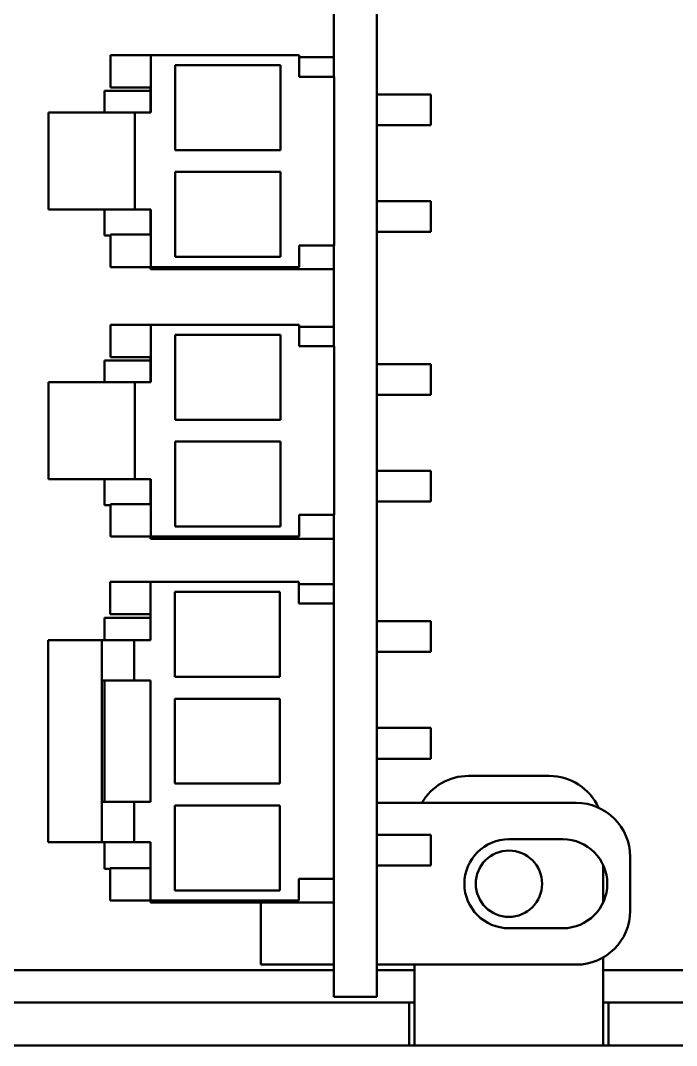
# Model space of a CAD drawing. Header units: millimetres. Extents: x 3137 to 5094, y 789 to 1822.
# Drawn here: x 3431.72 to 3456.06, y 1520.21 to 1558.24 of the extents above; entities that cross this region are included whole.
import ezdxf

# ---------------------------------------------------------------- set-up
doc = ezdxf.new("R2010")
doc.units = ezdxf.units.MM
doc.header["$LTSCALE"] = 1.8
doc.layers.add('외형선(ISO)', color=7, linetype='Continuous', lineweight=50)

msp = doc.modelspace()

# ---------------------------------------------------------------- linework, layer by layer
at = {"layer": '외형선(ISO)'}
for p, q in [((3443.342, 1556.151), (3443.342, 1612.011)), ((3444.942, 1612.011), (3444.942, 1522.011)), ((3435.062, 1556.951), (3436.562, 1556.951)), ((3435.062, 1555.751), (3435.062, 1556.951)), ((3442.062, 1556.951), (3436.562, 1556.951)), ((3436.562, 1554.821), (3436.562, 1556.951)), ((3442.062, 1556.151), (3442.062, 1556.951)), ((3442.062, 1556.871), (3443.342, 1556.871)), ((3437.462, 1556.576), (3437.462, 1553.426)), ((3441.362, 1556.576), (3437.462, 1556.576)), ((3441.362, 1553.426), (3441.362, 1556.576)), ((3443.362, 1556.151), (3442.062, 1556.151)), ((3443.362, 1556.151), (3443.362, 1549.891)), ((3434.842, 1555.621), (3436.542, 1555.621)), ((3434.842, 1554.821), (3434.842, 1555.621)), ((3435.062, 1555.751), (3436.562, 1555.751)), ((3436.542, 1555.621), (3436.542, 1555.751)), ((3436.542, 1554.821), (3436.542, 1555.621)), ((3444.942, 1555.491), (3446.942, 1555.491)), ((3446.942, 1554.351), (3446.942, 1555.491)), ((3435.962, 1554.821), (3432.762, 1554.821)), ((3432.762, 1551.221), (3432.762, 1554.821)), ((3436.562, 1554.821), (3435.962, 1554.821)), ((3435.962, 1551.221), (3435.962, 1554.821)), ((3444.942, 1554.351), (3446.942, 1554.351)), ((3437.462, 1553.426), (3441.362, 1553.426)), ((3441.362, 1552.616), (3437.462, 1552.616)), ((3437.462, 1552.616), (3437.462, 1549.466)), ((3441.362, 1549.466), (3441.362, 1552.616)), ((3444.942, 1551.531), (3446.942, 1551.531)), ((3446.942, 1550.391), (3446.942, 1551.531)), ((3435.962, 1551.221), (3432.762, 1551.221)), ((3434.842, 1550.261), (3434.842, 1551.221)), ((3436.562, 1551.221), (3435.962, 1551.221)), ((3436.542, 1550.291), (3436.542, 1551.221)), ((3436.562, 1549.091), (3436.562, 1551.221)), ((3435.062, 1549.091), (3435.062, 1550.291)), ((3435.062, 1550.291), (3436.562, 1550.291)), ((3444.942, 1550.391), (3446.942, 1550.391)), ((3434.842, 1550.261), (3435.062, 1550.261)), ((3442.062, 1549.091), (3442.062, 1549.891)), ((3443.362, 1549.891), (3442.062, 1549.891)), ((3443.342, 1546.151), (3443.342, 1549.891)), ((3437.462, 1549.466), (3441.362, 1549.466)), ((3435.062, 1549.091), (3436.562, 1549.091)), ((3436.542, 1549.011), (3436.542, 1549.091)), ((3436.542, 1549.011), (3443.342, 1549.011)), ((3442.062, 1549.091), (3436.562, 1549.091)), ((3435.062, 1546.951), (3436.562, 1546.951)), ((3435.062, 1545.751), (3435.062, 1546.951)), ((3442.062, 1546.951), (3436.562, 1546.951)), ((3436.562, 1544.821), (3436.562, 1546.951)), ((3442.062, 1546.151), (3442.062, 1546.951)), ((3442.062, 1546.871), (3443.342, 1546.871)), ((3437.462, 1546.576), (3437.462, 1543.426)), ((3441.362, 1546.576), (3437.462, 1546.576)), ((3441.362, 1543.426), (3441.362, 1546.576)), ((3443.362, 1546.151), (3442.062, 1546.151)), ((3443.362, 1546.151), (3443.362, 1539.891)), ((3435.062, 1545.751), (3436.562, 1545.751)), ((3436.542, 1545.621), (3436.542, 1545.751)), ((3434.842, 1545.621), (3436.542, 1545.621)), ((3434.842, 1544.821), (3434.842, 1545.621)), ((3436.542, 1544.821), (3436.542, 1545.621)), ((3444.942, 1545.491), (3446.942, 1545.491)), ((3446.942, 1544.351), (3446.942, 1545.491)), ((3435.962, 1544.821), (3432.762, 1544.821)), ((3432.762, 1541.221), (3432.762, 1544.821)), ((3436.562, 1544.821), (3435.962, 1544.821)), ((3435.962, 1541.221), (3435.962, 1544.821)), ((3444.942, 1544.351), (3446.942, 1544.351)), ((3437.462, 1543.426), (3441.362, 1543.426)), ((3441.362, 1542.616), (3437.462, 1542.616)), ((3437.462, 1542.616), (3437.462, 1539.466)), ((3441.362, 1539.466), (3441.362, 1542.616)), ((3435.962, 1541.221), (3432.762, 1541.221)), ((3434.842, 1540.261), (3434.842, 1541.221)), ((3436.562, 1541.221), (3435.962, 1541.221)), ((3436.542, 1540.291), (3436.542, 1541.221)), ((3436.562, 1539.091), (3436.562, 1541.221)), ((3444.942, 1541.531), (3446.942, 1541.531)), ((3446.942, 1540.391), (3446.942, 1541.531)), ((3434.842, 1540.261), (3435.062, 1540.261)), ((3435.062, 1539.091), (3435.062, 1540.291)), ((3435.062, 1540.291), (3436.562, 1540.291)), ((3444.942, 1540.391), (3446.942, 1540.391)), ((3442.062, 1539.091), (3442.062, 1539.891)), ((3443.362, 1539.891), (3442.062, 1539.891)), ((3443.342, 1536.611), (3443.342, 1539.891)), ((3437.462, 1539.466), (3441.362, 1539.466)), ((3435.062, 1539.091), (3436.562, 1539.091)), ((3436.542, 1539.011), (3436.542, 1539.091)), ((3436.542, 1539.011), (3443.342, 1539.011)), ((3442.062, 1539.091), (3436.562, 1539.091)), ((3435.042, 1537.411), (3436.542, 1537.411)), ((3435.042, 1536.211), (3435.042, 1537.411)), ((3442.042, 1537.411), (3436.542, 1537.411)), ((3436.542, 1535.251), (3436.542, 1537.411)), ((3442.042, 1536.611), (3442.042, 1537.411)), ((3437.442, 1537.036), (3437.442, 1533.886)), ((3441.342, 1537.036), (3437.442, 1537.036)), ((3441.342, 1533.886), (3441.342, 1537.036)), ((3442.042, 1537.331), (3443.342, 1537.331)), ((3443.342, 1536.611), (3442.042, 1536.611)), ((3443.342, 1536.611), (3443.342, 1526.391)), ((3435.042, 1536.211), (3436.542, 1536.211)), ((3434.842, 1536.081), (3436.542, 1536.081)), ((3434.842, 1535.251), (3434.842, 1536.081)), ((3444.942, 1535.951), (3446.942, 1535.951)), ((3446.942, 1534.811), (3446.942, 1535.951)), ((3434.742, 1535.251), (3432.742, 1535.251)), ((3432.742, 1527.751), (3432.742, 1535.251)), ((3435.942, 1535.251), (3434.742, 1535.251)), ((3434.742, 1527.751), (3434.742, 1535.251)), ((3436.542, 1535.251), (3435.942, 1535.251)), ((3435.942, 1533.751), (3435.942, 1535.251)), ((3444.942, 1534.811), (3446.942, 1534.811)), ((3434.742, 1533.751), (3435.942, 1533.751)), ((3434.842, 1529.251), (3434.842, 1533.751)), ((3436.542, 1533.751), (3435.942, 1533.751)), ((3436.542, 1529.251), (3436.542, 1533.751)), ((3437.442, 1533.886), (3441.342, 1533.886)), ((3437.442, 1533.076), (3437.442, 1529.926)), ((3441.342, 1533.076), (3437.442, 1533.076)), ((3441.342, 1529.926), (3441.342, 1533.076)), ((3444.942, 1531.991), (3446.942, 1531.991)), ((3446.942, 1530.851), (3446.942, 1531.991)), ((3444.942, 1530.851), (3446.942, 1530.851)), ((3448.342, 1530.211), (3451.342, 1530.211)), ((3437.442, 1529.926), (3441.342, 1529.926)), ((3435.942, 1529.251), (3434.742, 1529.251)), ((3435.942, 1529.251), (3436.542, 1529.251)), ((3435.942, 1527.751), (3435.942, 1529.251)), ((3437.442, 1529.116), (3437.442, 1525.966)), ((3441.342, 1529.116), (3437.442, 1529.116)), ((3441.342, 1525.966), (3441.342, 1529.116)), ((3444.942, 1529.211), (3452.342, 1529.211)), ((3444.942, 1528.031), (3446.942, 1528.031)), ((3446.942, 1526.891), (3446.942, 1528.031)), ((3449.842, 1527.861), (3451.842, 1527.861)), ((3434.742, 1527.751), (3432.742, 1527.751)), ((3435.942, 1527.751), (3434.742, 1527.751)), ((3434.842, 1526.761), (3434.842, 1527.751)), ((3436.542, 1527.751), (3435.942, 1527.751)), ((3436.542, 1525.591), (3436.542, 1527.751)), ((3454.342, 1525.211), (3454.342, 1527.211)), ((3434.842, 1526.761), (3435.042, 1526.761)), ((3435.042, 1525.591), (3435.042, 1526.791)), ((3435.042, 1526.791), (3436.542, 1526.791)), ((3444.942, 1526.891), (3446.942, 1526.891)), ((3453.342, 1526.898), (3453.342, 1525.523)), ((3443.342, 1526.391), (3442.042, 1526.391)), ((3442.042, 1525.591), (3442.042, 1526.391)), ((3443.342, 1522.011), (3443.342, 1526.391)), ((3437.442, 1525.966), (3441.342, 1525.966)), ((3435.042, 1525.591), (3436.542, 1525.591)), ((3436.542, 1525.511), (3436.542, 1525.591)), ((3442.042, 1525.591), (3436.542, 1525.591)), ((3436.542, 1525.511), (3443.342, 1525.511)), ((3440.642, 1525.511), (3440.642, 1523.211)), ((3451.842, 1524.561), (3449.842, 1524.561)), ((3453.342, 1523.479), (3453.342, 1521.211)), ((3429.742, 1523.011), (3443.342, 1523.011)), ((3441.542, 1523.211), (3440.642, 1523.211)), ((3441.542, 1523.211), (3443.342, 1523.211)), ((3444.942, 1523.211), (3452.342, 1523.211)), ((3444.942, 1523.011), (3446.342, 1523.011)), ((3446.342, 1523.211), (3446.342, 1521.211)), ((3453.342, 1523.011), (3468.542, 1523.011)), ((3446.142, 1521.811), (3429.942, 1521.811)), ((3444.942, 1522.011), (3443.342, 1522.011)), ((3446.142, 1521.211), (3446.142, 1521.811)), ((3446.142, 1521.811), (3446.342, 1521.811)), ((3453.342, 1521.811), (3453.542, 1521.811)), ((3453.542, 1521.811), (3453.542, 1521.211)), ((3469.742, 1521.811), (3453.542, 1521.811)), ((3446.142, 1521.211), (3446.142, 1520.211)), ((3446.342, 1520.211), (3446.342, 1521.211)), ((3453.342, 1521.211), (3453.342, 1520.211)), ((3453.542, 1520.211), (3453.542, 1521.211)), ((3429.942, 1520.211), (3446.142, 1520.211)), ((3446.342, 1520.211), (3446.142, 1520.211)), ((3446.342, 1520.211), (3453.342, 1520.211)), ((3453.542, 1520.211), (3453.342, 1520.211)), ((3453.542, 1520.211), (3469.742, 1520.211))]:
    msp.add_line(p, q, dxfattribs=at)
msp.add_circle((3449.842, 1526.211), 1.23, dxfattribs=at)
for centre, radius, start, end in [((3448.342, 1528.211), 2, 90, 150), ((3451.342, 1528.211), 2, 24.2952, 90), ((3452.342, 1527.211), 2, 0, 90), ((3449.842, 1526.211), 1.65, 90, 270), ((3451.842, 1526.211), 1.65, 270, 90), ((3452.342, 1525.211), 2, 270, 0)]:
    msp.add_arc(centre, radius, start, end, dxfattribs=at)

doc.saveas('drawing.dxf')
